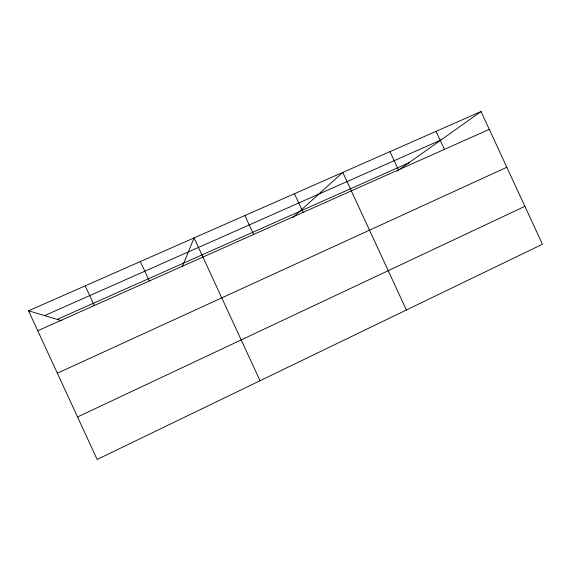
<?xml version="1.0" encoding="UTF-8"?>
<svg xmlns="http://www.w3.org/2000/svg" width="571" height="571" viewBox="0 0 571 571"><rect width="100%" height="100%" fill="white"/><g stroke="black" fill="none" stroke-linecap="round" stroke-linejoin="round"><path stroke-width="0.86" d="M182.256 266.778L194.069 237.907L260.041 380.729M293.023 217.365L342.8 172.421L406.409 309.996M397.123 171.136L481.039 111.552L542.45 244.252L97.149 459.448L28.55 310.788L481.039 111.552M77.542 416.966L524.899 206.331M57.35 373.206L506.82 167.267M37.757 330.737L489.276 129.36M57.236 319.389L408.922 162.756M44.617 315.606L441.112 139.902M28.55 310.788L61.475 320.659M436.051 131.359L444.388 149.381M389.986 151.643L398.422 169.88M294.443 193.712L303.087 212.398M244.88 215.531L253.631 234.46M140.352 261.561L149.316 280.982M85.2 285.843L94.286 305.528"/></g></svg>
